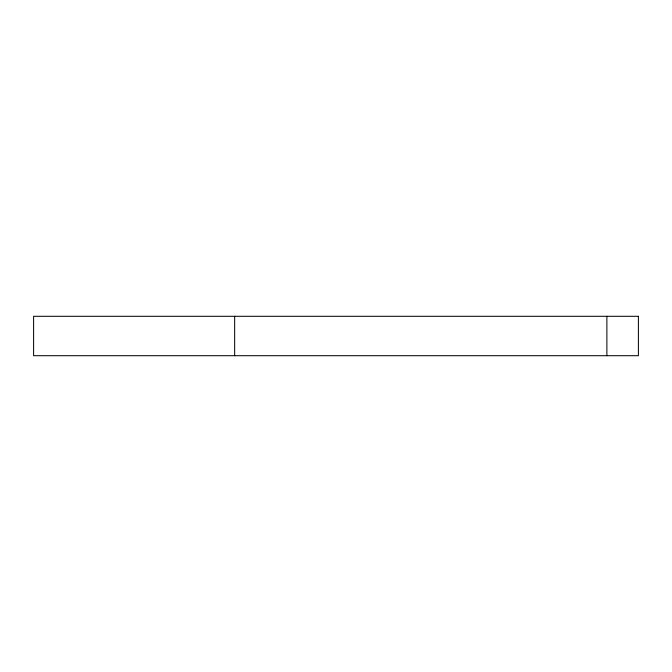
<?xml version="1.0" encoding="UTF-8"?>
<svg xmlns="http://www.w3.org/2000/svg" width="672" height="672" viewBox="0 0 672 672"><rect width="100%" height="100%" fill="white"/><g stroke="black" fill="none" stroke-linecap="round" stroke-linejoin="round"><path stroke-width="1.01" d="M606.883 316.302L606.883 355.698M234.654 316.302L234.654 355.698M638.4 316.302L33.6 316.302L33.6 355.698L638.4 355.698L638.4 316.302"/></g></svg>
